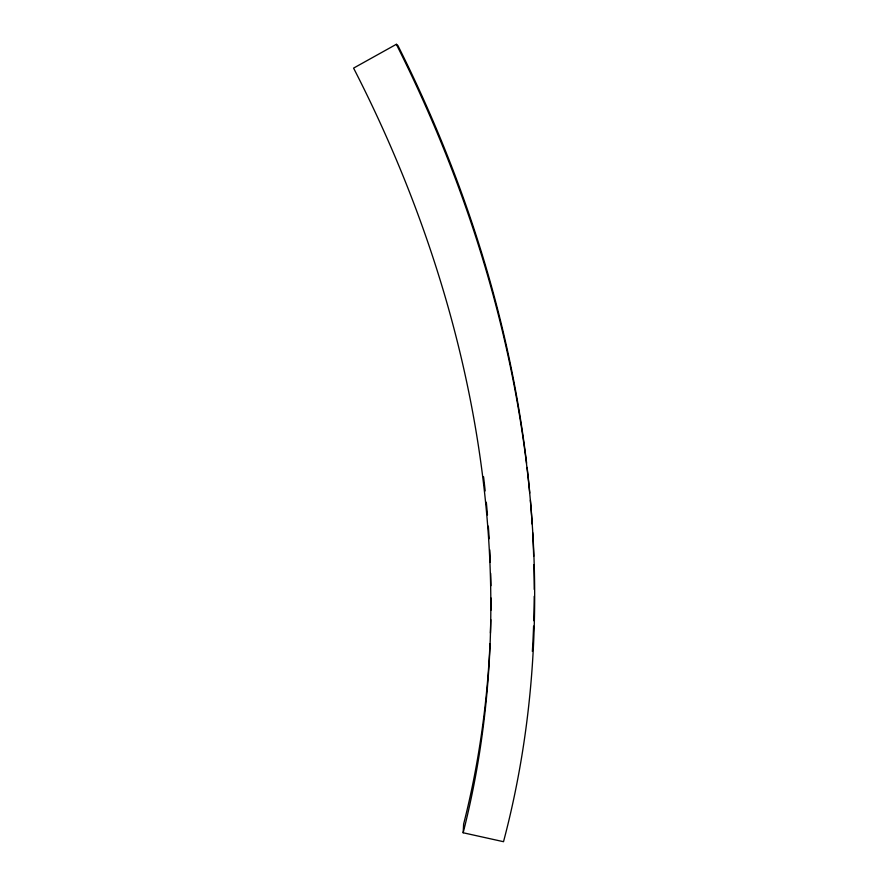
<?xml version="1.0" encoding="UTF-8"?>
<svg xmlns="http://www.w3.org/2000/svg" width="886" height="886" viewBox="0 0 886 886"><rect width="100%" height="100%" fill="white"/><g stroke="black" fill="none" stroke-linecap="round" stroke-linejoin="round"><path stroke-width="1.33" d="M463.156 832.762A1210.143 954.233 42.2 0 0 353.58 68.111L396.341 44.3A1260.545 994.446 42.4 0 1 503.514 841.7L463.156 832.762L463.633 824.058A1192.955 943.8 42.2 0 0 490.002 643.69M396.341 44.3L397.88 45.518A1242.549 983.482 42.5 0 1 526.616 463.156M527.126 467.443A1242.549 983.482 42.5 0 1 529.762 493.048M530.393 500.136A1242.549 983.482 42.5 0 1 532.165 524.124M532.652 532.552A1242.549 983.482 42.5 0 1 533.693 556.297M533.926 564.626A1242.549 983.482 42.5 0 1 534.236 589.445M534.214 596.289A1242.549 983.482 42.5 0 1 533.771 620.721M533.593 626.103A1242.549 983.482 42.5 0 1 532.364 651.443M483.568 476.79A1192.955 943.8 42.2 0 1 485.174 490.944M486.314 502.24A1192.955 943.8 42.2 0 1 487.455 514.91M488.33 526.14A1192.955 943.8 42.2 0 1 489.172 538.721M489.781 549.863A1192.955 943.8 42.2 0 1 490.323 562.344M490.667 573.375A1192.955 943.8 42.2 0 1 490.922 585.735M491.01 598.017A1192.955 943.8 42.2 0 1 490.955 610.221M490.8 619.657A1192.955 943.8 42.2 0 1 490.434 633.058"/></g></svg>
